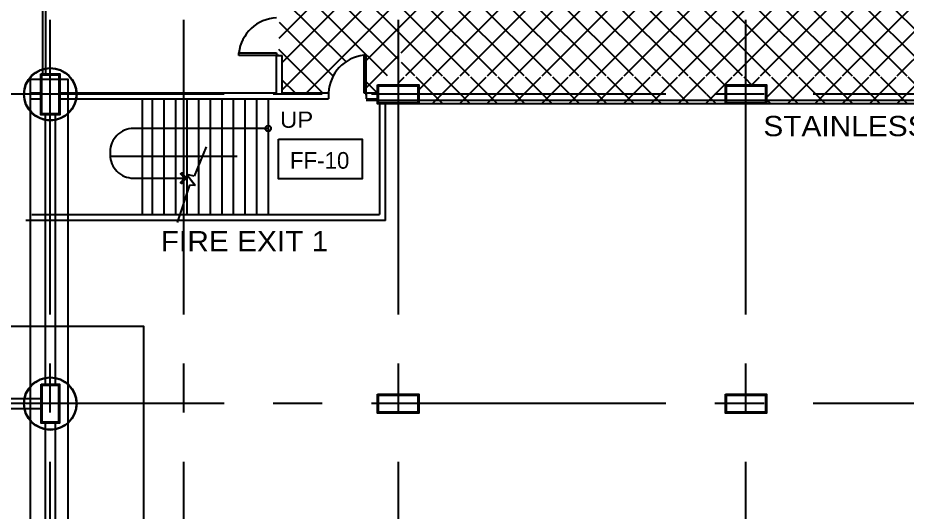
# Model space of a CAD drawing. Header units: millimetres. Extents: x 2148 to 2681, y 758 to 986.
# Drawn here: x 2395.38 to 2406.89, y 937.56 to 943.96 of the extents above; entities that cross this region are included whole.
import ezdxf

# ---------------------------------------------------------------- set-up
doc = ezdxf.new("R2010")
doc.units = ezdxf.units.MM
doc.linetypes.add('CENTER2', pattern=[28.575, 19.05, -3.175, 3.175, -3.175])
for name, color, linetype in [('cladding', 2, 'Continuous'), ('COLUMN', 7, 'Continuous'), ('D', 1, 'Continuous'), ('DR', 7, 'Continuous'), ('ELAYOUT', 4, 'Continuous'), ('HATCH', 8, 'Continuous'), ('S-BEAM-IDEN', 2, 'Continuous'), ('S_GRID LINES', 252, 'Continuous')]:
    doc.layers.add(name, color=color, linetype=linetype)
doc.styles.add('MMTX$0$ESMX$0$X-OPTA1D', font='x-opta1d')
pattern_1 = [(135, (82133.1097, 3047.26358), (-0.1767766953, -0.1767766953), []), (225, (82133.1097, 3047.26358), (0.1767766953, -0.1767766953), [])]

msp = doc.modelspace()

# ---------------------------------------------------------------- hatches: boundary and pattern name
at = {"layer": 'D', "ltscale": 0.5}
h = msp.add_hatch(dxfattribs=at)
h.set_pattern_fill('NET', color=8, scale=2, angle=135, style=0)
h.set_pattern_definition(pattern_1)
h.paths.add_polyline_path([(2405.104493, 946.9688955), (2405.104493, 946.808821), (2404.7989709, 946.808821), (2404.7989709, 943.2060611), (2409.2989709, 943.2060611), (2409.2989709, 946.729311), (2409.2610615, 946.729311), (2409.2610615, 946.808821), (2408.998525, 946.808821), (2408.998525, 946.9688955)])
h.paths.add_polyline_path([(2407.8074366, 945.0870636), (2407.8074366, 944.6600317), (2406.9052778, 944.6600317), (2406.9052778, 945.0870636)], flags=16)
h.paths.add_polyline_path([(2406.9148672, 945.0368187), (2407.8122527, 945.0368187), (2407.8122527, 944.71376), (2406.9148672, 944.71376)], flags=24)
h = msp.add_hatch(dxfattribs=at)
h.set_pattern_fill('NET', color=8, scale=2, angle=135, style=0)
h.set_pattern_definition(pattern_1)
h.paths.add_polyline_path([(2404.558657, 943.2060611), (2404.558657, 943.209311), (2404.7989709, 943.209311), (2404.7989709, 946.7180513), (2404.633657, 946.7180513), (2404.633657, 945.469311), (2403.004268, 945.469311), (2403.004268, 945.506811), (2402.516768, 945.506811), (2402.516768, 945.469311), (2400.3401223, 945.469311), (2400.3401223, 944.0029867), (2400.3043609, 944.0029867), (2400.3043609, 943.5154867), (2400.3401223, 943.5154867), (2400.3401223, 943.2109359), (2400.538657, 943.2109359), (2400.538657, 943.2060611)])
h = msp.add_hatch(dxfattribs=at)
h.set_pattern_fill('NET', color=8, scale=2, angle=135, style=0)
h.set_pattern_definition(pattern_1)
h.paths.add_polyline_path([(2398.8027964, 944.4046517), (2398.8027964, 943.9580273), (2398.7652964, 943.9580273), (2398.7583417, 943.4705273), (2398.8027964, 943.4705273), (2398.8027964, 942.9868323), (2399.4005949, 942.9870945, -0.3655708591), (2399.8555896, 943.4744872), (2399.8880896, 943.4744872), (2399.8880896, 942.9873155), (2400.058657, 942.9874425), (2400.058657, 943.2109359), (2400.3043609, 943.2109359), (2400.3043609, 944.4046517)])
h = msp.add_hatch(dxfattribs=at)
h.set_pattern_fill('NET', color=8, scale=2, angle=135, style=0)
h.set_pattern_definition(pattern_1)
h.paths.add_polyline_path([(2400.3043609, 943.1893433), (2400.3043609, 943.092301), (2400.566993, 943.092301), (2400.566993, 942.969311), (2404.536025, 942.969311), (2404.536025, 943.092301), (2404.7989709, 943.092301), (2404.7989709, 943.1893433)])
h = msp.add_hatch(dxfattribs=at)
h.set_pattern_fill('NET', color=8, scale=2, angle=135, style=0)
h.set_pattern_definition(pattern_1)
h.paths.add_polyline_path([(2409.036025, 942.969311), (2409.036025, 943.092301), (2409.2989709, 943.092301), (2409.2989709, 943.1893433), (2404.7989709, 943.1893433), (2404.7989709, 943.092301), (2405.066993, 943.092301), (2405.066993, 942.969311)])
h = msp.add_hatch(dxfattribs=at)
h.set_pattern_fill('NET', color=8, scale=2, angle=135, style=0)
h.set_pattern_definition(pattern_1)
h.paths.add_polyline_path([(2400.566993, 942.969311), (2400.566993, 942.8493595), (2404.536025, 942.8493595), (2404.536025, 942.969311)])
h = msp.add_hatch(dxfattribs=at)
h.set_pattern_fill('NET', color=8, scale=2, angle=135, style=0)
h.set_pattern_definition(pattern_1)
h.paths.add_polyline_path([(2409.036025, 942.8493595), (2409.036025, 942.969311), (2405.066993, 942.969311), (2405.066993, 942.8493595)])

# ---------------------------------------------------------------- linework, layer by layer
at = {"ltscale": 0.5}
msp.add_lwpolyline([(2398.7528026, 942.3884951), (2399.8353932, 942.3884951), (2399.8353932, 941.8760569), (2398.7528026, 941.8760569)], close=True, dxfattribs=at)
at = {"layer": 'cladding', "elevation": 0}
msp.add_lwpolyline([(2395.6821385, 939.0320735), (2394.9324255, 939.0320735), (2394.9324255, 938.9065485), (2395.6821385, 938.9065485)], close=True, dxfattribs=at)
at = {"layer": 'COLUMN', "color": 4, "lineweight": -3, "ltscale": 0.05, "elevation": 0}
for points in [[(2395.678519, 943.234795), (2395.924499, 943.234795), (2395.924499, 942.703827), (2395.678519, 942.703827)], [(2400.036025, 943.092301), (2400.566993, 943.092301), (2400.566993, 942.846321), (2400.036025, 942.846321)], [(2404.536025, 943.092301), (2405.066993, 943.092301), (2405.066993, 942.846321), (2404.536025, 942.846321)], [(2395.6821385, 939.221841), (2395.9208795, 939.221841), (2395.9208795, 938.716781), (2395.6821385, 938.716781)], [(2400.036025, 939.092301), (2400.566993, 939.092301), (2400.566993, 938.846321), (2400.036025, 938.846321)], [(2404.536025, 939.092301), (2405.066993, 939.092301), (2405.066993, 938.846321), (2404.536025, 938.846321)]]:
    msp.add_lwpolyline(points, close=True, dxfattribs=at)
at = {"layer": 'COLUMN', "color": 2, "lineweight": -3, "ltscale": 0.05, "elevation": 0}
for points in [[(2395.691019, 943.222295), (2395.911999, 943.222295), (2395.911999, 942.716327), (2395.691019, 942.716327)], [(2400.048525, 943.079801), (2400.554493, 943.079801), (2400.554493, 942.858821), (2400.048525, 942.858821)], [(2404.548525, 943.079801), (2405.054493, 943.079801), (2405.054493, 942.858821), (2404.548525, 942.858821)], [(2395.6946385, 939.209341), (2395.9083795, 939.209341), (2395.9083795, 938.729281), (2395.6946385, 938.729281)], [(2400.048525, 939.079801), (2400.554493, 939.079801), (2400.554493, 938.858821), (2400.048525, 938.858821)], [(2404.548525, 939.079801), (2405.054493, 939.079801), (2405.054493, 938.858821), (2404.548525, 938.858821)]]:
    msp.add_lwpolyline(points, close=True, dxfattribs=at)
at = {"layer": 'D', "color": 8, "ltscale": 0.5, "elevation": 0}
msp.add_lwpolyline([(2395.5467076, 943.1665525), (2396.0267076, 943.1665525), (2396.0267076, 934.695481), (2395.5467076, 934.695481)], close=True, dxfattribs=at)
at = {"layer": 'D', "ltscale": 0.5}
msp.add_lwpolyline([(2393.8152951, 939.9693309), (2397.0072975, 939.9693309), (2397.0072975, 927.7211997), (2393.8152951, 927.7211997)], close=True, dxfattribs=at)
at = {"layer": 'DR', "ltscale": 10}
for p, q in [((2395.7038826, 943.234795), (2395.7038826, 951.1435455, 0)), ((2395.7415355, 943.234795, 0), (2395.7415355, 950.7950765, 0)), ((2398.2402964, 943.4705273, 0), (2398.2402964, 943.5030273, 0)), ((2398.2402964, 943.5030273, 0), (2398.7277964, 943.5030273, 0)), ((2398.7277964, 943.5030273, 0), (2398.7277964, 943.4705273, 0)), ((2398.7277964, 943.4705273, 0), (2398.2402964, 943.4705273, 0)), ((2399.8880896, 943.4744872, 0), (2399.8555896, 943.4744872, 0)), ((2399.8555896, 943.4744872, 0), (2399.8555896, 942.9869872, 0)), ((2399.8880896, 942.9869872, 0), (2399.8880896, 943.4744872, 0)), ((2399.8555896, 942.9869872, 0), (2399.8880896, 942.9869872, 0)), ((2396.9905484, 942.9124131, 0), (2396.9905484, 941.4124131, 0)), ((2397.1189795, 942.9124131, 0), (2397.1189795, 941.4124131, 0)), ((2397.2689795, 942.9124131, 0), (2397.2689795, 941.4124131, 0)), ((2397.4189795, 942.9124131, 0), (2397.4189795, 941.4124131, 0)), ((2397.5689795, 942.9124131, 0), (2397.5689795, 941.4124131, 0)), ((2397.7189795, 942.9124131, 0), (2397.7189795, 941.4124131, 0)), ((2397.8689795, 942.9124131, 0), (2397.8689795, 941.4124131, 0)), ((2398.0189795, 942.9124131, 0), (2398.0189795, 941.4124131, 0)), ((2398.1689795, 942.9124131, 0), (2398.1689795, 941.4124131, 0)), ((2398.3189795, 942.9124131, 0), (2398.3189795, 941.4124131, 0)), ((2398.4689795, 942.9124131, 0), (2398.4689795, 941.4124131, 0)), ((2398.6189795, 942.9124131, 0), (2398.6189795, 941.4140381, 0)), ((2399.8880896, 942.8923291, 0), (2413.678519, 942.8923291)), ((2400.0621368, 942.846321, 0), (2400.0621368, 941.4140381, 0)), ((2400.1371371, 941.3390515, 0), (2400.1373359, 942.846321, 0)), ((2400.538657, 942.8493595, 0), (2413.678519, 942.8493595)), ((2398.2189795, 942.1624131, 0), (2396.5905484, 942.1624131, 0)), ((2395.5618229, 941.3390515, 0), (2395.4868229, 941.3390515, 0)), ((2395.5618229, 941.4140381, 0), (2398.2189795, 941.4140381, 0)), ((2400.1371371, 941.3390515, 0), (2395.5618229, 941.3390515, 0)), ((2398.2189795, 941.4140381, 0), (2400.0621368, 941.4140381, 0))]:
    msp.add_line(p, q, dxfattribs=at)
for centre, radius in [((2395.801509, 942.969311), 0.3415669), ((2395.801509, 942.969311), 0.3365669), ((2395.801509, 938.969311), 0.3415669), ((2395.801509, 938.969311), 0.3365669)]:
    msp.add_circle(centre, radius, dxfattribs=at)
at = {"layer": 'ELAYOUT', "ltscale": 10}
for p, q in [((2398.7583417, 943.4705273, 0), (2398.7277964, 943.4705273, 0)), ((2398.7277964, 943.4705273, 0), (2398.8027964, 943.4705273, 0)), ((2398.7277964, 942.9867994, 0), (2398.7277964, 943.4705273, 0)), ((2398.8027964, 942.9867994, 0), (2398.8027964, 943.4705273, 0)), ((2399.4005896, 942.9869872, 0), (2399.4005896, 942.9119872, 0)), ((2399.8880896, 942.9564418, 0), (2399.8880896, 942.9869872, 0)), ((2399.8880896, 942.9869872, 0), (2399.8880896, 942.9119872, 0))]:
    msp.add_line(p, q, dxfattribs=at)
at = {"layer": 'ELAYOUT', "linetype": 'ByBlock', "ltscale": 0.5}
for p, q in [((2395.5467076, 942.9856245, 0), (2395.678519, 942.9856732, 0)), ((2395.924499, 942.9857641, 0), (2398.7277964, 942.9867994, 0)), ((2398.8027964, 942.9868323, 0), (2399.4005977, 942.9870945, 0)), ((2399.8880977, 942.9873155, 0), (2400.036025, 942.9874257, 0)), ((2395.5467076, 942.9106332, 0), (2395.678519, 942.9106735, 0)), ((2395.924499, 942.9107486, 0), (2399.4005977, 942.9118102, 0)), ((2399.8880977, 942.9119872, 0), (2400.036025, 942.9120753, 0))]:
    msp.add_line(p, q, dxfattribs=at)
at = {"layer": 'HATCH', "linetype": 'ByBlock', "ltscale": 0.5}
for p, q in [((2397.8185128, 942.2913225, 0), (2397.6614864, 941.9098592, 0)), ((2397.8185128, 942.2896976, 0), (2397.6614864, 941.9082343, 0)), ((2397.6614864, 941.9098592, 0), (2397.5664795, 941.9328415, 0)), ((2397.5664795, 941.9328415, 0), (2397.674932, 941.7926811, 0)), ((2397.6614864, 941.9082343, 0), (2397.5664795, 941.9312166, 0)), ((2397.5664795, 941.9312166, 0), (2397.674932, 941.7910562, 0)), ((2397.6005813, 941.7926811, 0), (2397.4413872, 941.3091729, 0)), ((2397.674932, 941.7910562, 0), (2397.6005813, 941.7926811, 0))]:
    msp.add_line(p, q, dxfattribs=at)
at = {"layer": 'HATCH', "linetype": 'ByBlock', "ltscale": 0.5, "elevation": 0}
msp.add_lwpolyline([(2398.6189795, 942.5259905), (2396.8754067, 942.5259905, 0.4142135624), (2396.5754067, 942.2259905), (2396.5754067, 942.1849636, 0.4142135624), (2396.8754067, 941.8849636), (2397.5608797, 941.8849636)], format="xyb", dxfattribs=at)
at = {"layer": 'HATCH', "color": 7, "linetype": 'ByBlock', "ltscale": 0.5, "elevation": 0}
for points in [[(2397.5608797, 941.8849636), (2397.5014318, 941.9530671), (2397.4852194, 941.9407326), (2397.5358944, 941.8849636)], [(2397.5608797, 941.8833387), (2397.5014318, 941.9514422), (2397.4852194, 941.9391077), (2397.5358944, 941.8833387)], [(2397.5608797, 941.8849636), (2397.5014318, 941.8168601), (2397.4852194, 941.8291947), (2397.5358944, 941.8849636)], [(2397.5608797, 941.8833387), (2397.5014318, 941.8152352), (2397.4852194, 941.8275697), (2397.5358944, 941.8833387)]]:
    msp.add_lwpolyline(points, dxfattribs=at)
at = {"layer": 'HATCH', "linetype": 'ByBlock', "ltscale": 0.5}
msp.add_circle((2398.6189795, 942.5276154, 0), 0.0369301, dxfattribs=at)
for centre, start, end in [((2398.753563, 943.4417595, 0), 92.85723166, 173.19290033), ((2399.9168574, 942.9612205, 0), 96.80709969, 177.14276835)]:
    msp.add_arc(centre, 0.5169104, start, end, dxfattribs=at)
at = {"layer": 'S-BEAM-IDEN', "color": 1, "lineweight": -3, "ltscale": 0.05}
for p, q in [((2395.736509, 942.703827, 0), (2395.736509, 939.221841, 0)), ((2395.866509, 942.703827, 0), (2395.866509, 939.221841, 0)), ((2395.736509, 938.716781, 0), (2395.736509, 935.222295, 0)), ((2395.866509, 938.716781, 0), (2395.866509, 935.222295, 0))]:
    msp.add_line(p, q, dxfattribs=at)
at = {"layer": 'S_GRID LINES', "linetype": 'CENTER2', "ltscale": 0.2}
for p, q in [((2404.7989709, 922.9776771, 0), (2404.7989709, 960.9754912, 0)), ((2404.7989709, 922.9776771, 0), (2404.7989709, 960.9754912, 0)), ((2395.801509, 922.9776771, 0), (2395.801509, 960.4722324, 0)), ((2400.3043609, 922.9776771, 0), (2400.3043609, 960.4722324, 0)), ((2397.5301806, 922.9776771), (2397.5301806, 950.4067511)), ((2455.1998717, 942.969311), (2392.5518229, 942.969311)), ((2455.1998717, 938.969311), (2392.5518229, 938.969311))]:
    msp.add_line(p, q, dxfattribs=at)

# ---------------------------------------------------------------- texts
at = {"color": 2, "style": 'MMTX$0$ESMX$0$X-OPTA1D', "text_generation_flag": 6, "width": 1.1}
for s, height, p in [('UP', 0.21, (2398.7733497, 942.535913, 0)), ('FIRE EXIT 1', 0.2625, (2397.2305933, 940.9379026, 0))]:
    msp.add_text(s, height=height, rotation=180, dxfattribs=at).set_placement(p)
at = {"color": 2, "style": 'MMTX$0$ESMX$0$X-OPTA1D', "width": 1.1}
msp.add_text('STAINLESS RAILING', height=0.2625, dxfattribs=at).set_placement((2405.025626, 942.4270488, 0))
at = {"color": 2, "insert": (2399.2859666, 942.1128288), "char_height": 0.21537251, "width": 3.970154439, "attachment_point": 5, "style": 'MMTX$0$ESMX$0$X-OPTA1D'}
msp.add_mtext('FF-10', dxfattribs=at)

doc.saveas('drawing.dxf')
